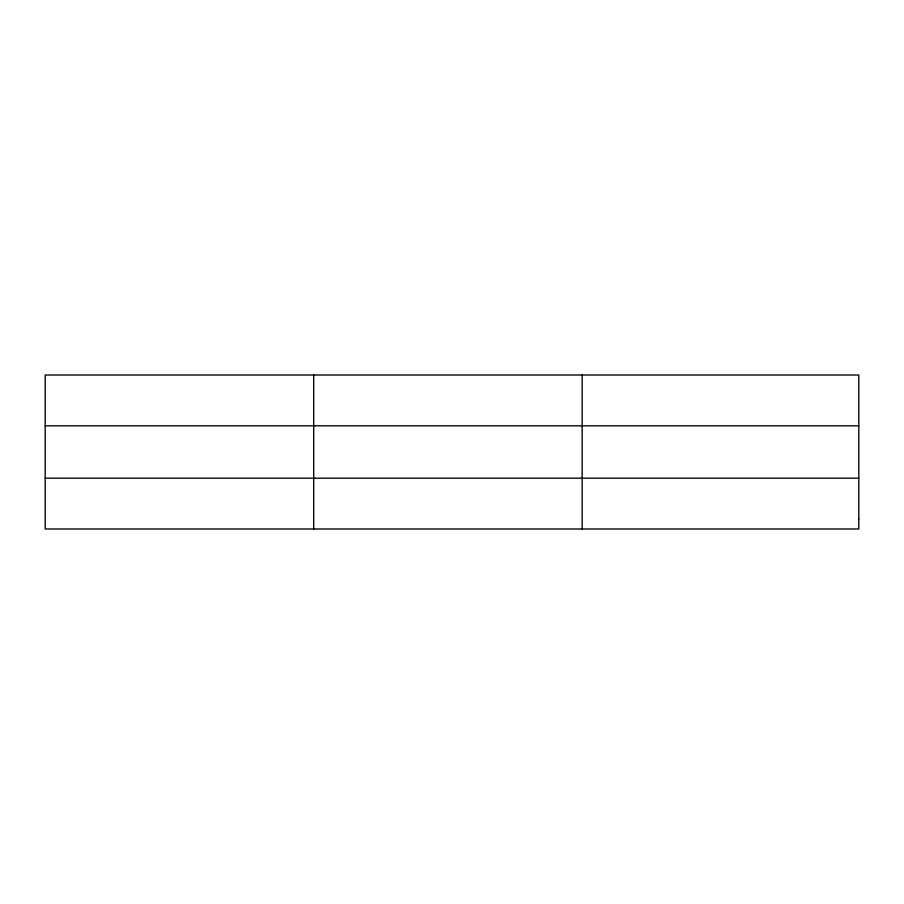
<?xml version="1.0" encoding="UTF-8"?>
<svg xmlns="http://www.w3.org/2000/svg" width="904" height="904" viewBox="0 0 904 904"><rect width="100%" height="100%" fill="white"/><g stroke="black" fill="none" stroke-linecap="round" stroke-linejoin="round"><path stroke-width="1.36" d="M313.688 528.987L313.688 375.013M582.176 528.987L582.176 375.013M45.2 425.818L858.8 425.818M45.2 478.182L858.8 478.182M858.8 518.828L858.8 528.987L45.2 528.987L45.2 375.013L858.8 375.013L858.8 518.828"/></g></svg>
